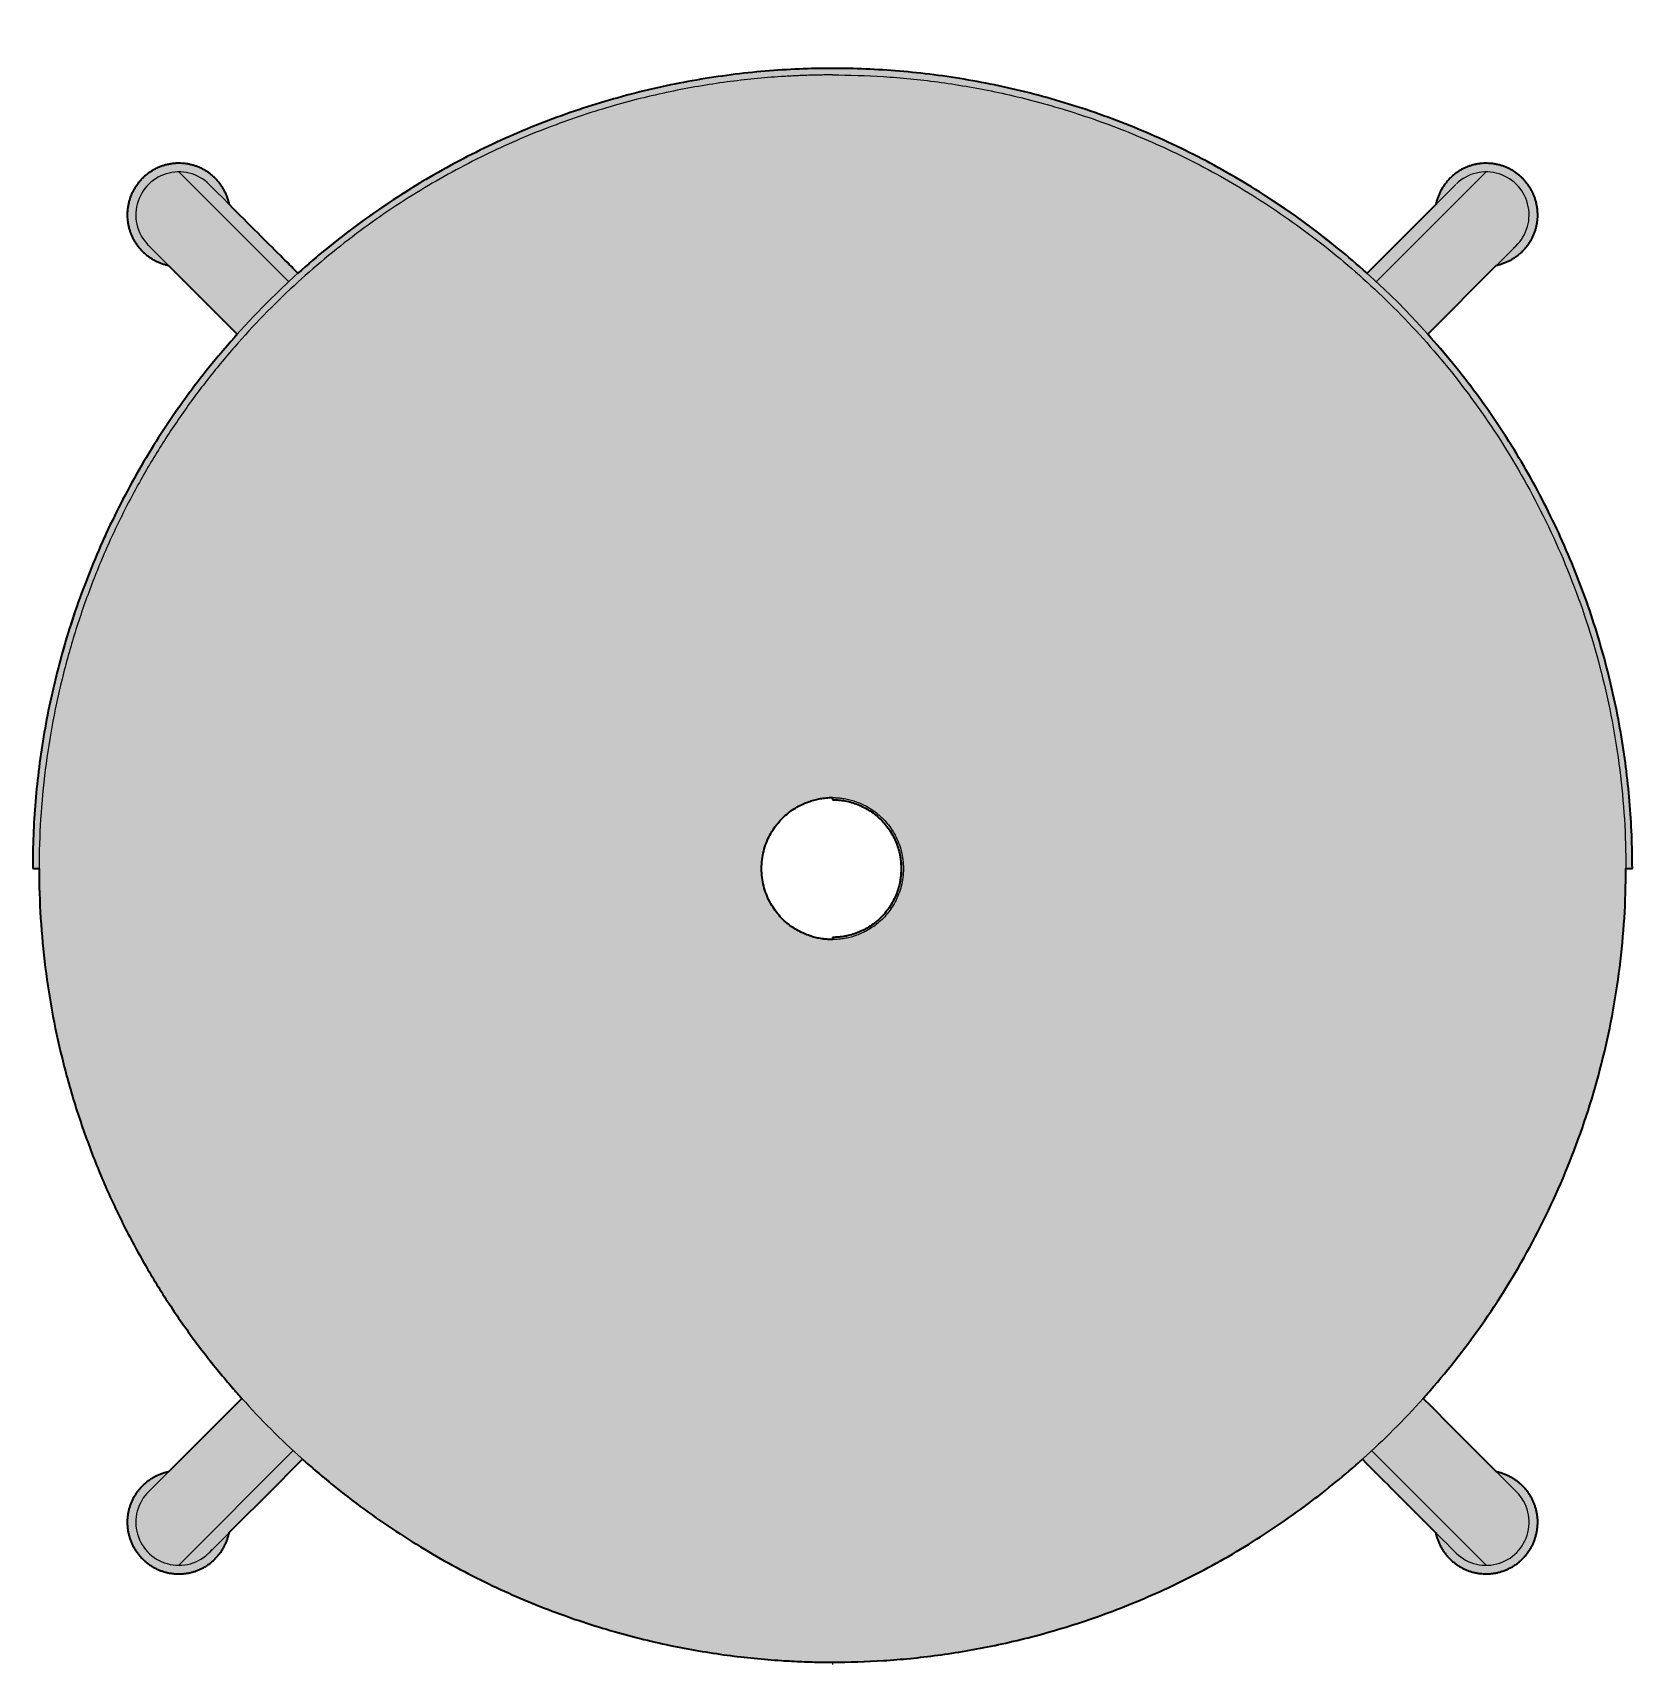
# Model space of a CAD drawing. Header units: millimetres. Extents: x 0 to 1323, y -648 to 444.
# Drawn here: x 103.2 to 475.2, y -647.6 to -268.2 of the extents above; entities that cross this region are included whole.
import ezdxf

# ---------------------------------------------------------------- set-up
doc = ezdxf.new("R2010")
doc.units = ezdxf.units.MM
doc.layers.add('Blocks', color=7, linetype='Continuous')
doc.layers.add('Blocks$Fill', color=7, linetype='Continuous', true_color=0xffffff)
doc.layers.add('Blocks$Inner', color=7, linetype='Continuous', lineweight=25, true_color=0x007f00)
doc.layers.add('Blocks$Outline', color=7, linetype='Continuous', lineweight=35, true_color=0xff3f3f)

# ---------------------------------------------------------------- blocks, each defined once
blk = doc.blocks.new('Circa Stool Top')
at = {"layer": 'Blocks$Fill'}
h = blk.add_hatch(color=256, dxfattribs=at)
h.paths.add_polyline_path([(-219.41, -185.91), (-213.55, -185.81), (-207.52, -185.52), (-201.3, -185.01), (-194.92, -184.27), (-191.66, -183.81), (-188.36, -183.27), (-185.02, -182.67), (-181.64, -182), (-178.22, -181.25), (-174.76, -180.42), (-171.27, -179.52), (-167.75, -178.53), (-164.19, -177.45), (-160.6, -176.28), (-156.98, -175.02), (-153.34, -173.67), (-149.67, -172.22), (-145.98, -170.67), (-142.28, -169.01), (-138.56, -167.25), (-134.83, -165.38), (-131.09, -163.39), (-127.34, -161.29), (-123.6, -159.08), (-119.86, -156.74), (-116.13, -154.29), (-112.41, -151.71), (-108.71, -149.01), (-105.54, -146.58), (-102.4, -144.06), (-99.28, -141.44), (-96.19, -138.73), (-79.17, -155.75), (-79.08, -156.13), (-78.98, -156.52), (-78.87, -156.9), (-78.74, -157.28), (-78.6, -157.65), (-78.45, -158.03), (-78.28, -158.4), (-78.1, -158.77), (-77.91, -159.13), (-77.71, -159.49), (-77.49, -159.84), (-77.26, -160.19), (-77.02, -160.52), (-76.76, -160.85), (-76.5, -161.17), (-76.22, -161.48), (-75.94, -161.79), (-75.64, -162.08), (-75.34, -162.36), (-75.03, -162.63), (-74.71, -162.88), (-74.38, -163.13), (-74.04, -163.36), (-73.7, -163.58), (-73.35, -163.79), (-73, -163.98), (-72.65, -164.17), (-72.29, -164.33), (-71.93, -164.49), (-71.56, -164.63), (-71.2, -164.76), (-70.83, -164.87), (-70.46, -164.98), (-70.08, -165.07), (-69.7, -165.15), (-69.32, -165.22), (-68.92, -165.28), (-68.53, -165.32), (-68.13, -165.35), (-67.73, -165.37), (-67.32, -165.37), (-66.92, -165.36), (-66.51, -165.34), (-66.1, -165.3), (-65.7, -165.25), (-65.29, -165.19), (-64.89, -165.11), (-64.49, -165.01), (-64.09, -164.91), (-63.7, -164.79), (-63.31, -164.65), (-62.93, -164.51), (-62.55, -164.35), (-62.18, -164.17), (-61.82, -163.99), (-61.46, -163.8), (-61.12, -163.59), (-60.78, -163.38), (-60.45, -163.15), (-60.13, -162.92), (-59.82, -162.67), (-59.52, -162.42), (-59.24, -162.16), (-58.96, -161.9), (-58.69, -161.62), (-58.43, -161.34), (-58.18, -161.04), (-57.93, -160.73), (-57.69, -160.42), (-57.46, -160.09), (-57.24, -159.75), (-57.04, -159.41), (-56.84, -159.06), (-56.65, -158.7), (-56.48, -158.33), (-56.32, -157.95), (-56.17, -157.57), (-56.03, -157.18), (-55.9, -156.79), (-55.79, -156.4), (-55.7, -156), (-55.61, -155.59), (-55.55, -155.19), (-55.49, -154.78), (-55.45, -154.38), (-55.42, -153.97), (-55.41, -153.56), (-55.41, -153.16), (-55.42, -152.76), (-55.45, -152.36), (-55.49, -151.96), (-55.54, -151.57), (-55.61, -151.18), (-55.69, -150.8), (-55.78, -150.42), (-55.88, -150.05), (-55.99, -149.68), (-56.11, -149.32), (-56.25, -148.95), (-56.4, -148.59), (-56.57, -148.23), (-56.75, -147.87), (-56.94, -147.52), (-57.15, -147.17), (-57.36, -146.83), (-57.6, -146.49), (-57.84, -146.16), (-58.1, -145.84), (-58.36, -145.52), (-58.64, -145.22), (-58.93, -144.92), (-59.23, -144.64), (-59.54, -144.36), (-59.86, -144.09), (-60.19, -143.84), (-60.53, -143.6), (-60.87, -143.36), (-61.23, -143.14), (-61.58, -142.94), (-61.95, -142.74), (-62.32, -142.56), (-62.69, -142.4), (-63.07, -142.24), (-63.44, -142.1), (-63.83, -141.97), (-64.21, -141.86), (-64.59, -141.75), (-64.98, -141.66), (-82.05, -124.59), (-80.4, -122.72), (-77.11, -118.85), (-73.9, -114.84), (-70.77, -110.71), (-67.74, -106.46), (-64.79, -102.08), (-61.96, -97.58), (-59.23, -92.96), (-56.61, -88.23), (-54.12, -83.39), (-51.76, -78.44), (-49.53, -73.39), (-47.44, -68.24), (-45.49, -63.01), (-43.7, -57.69), (-42.06, -52.29), (-40.58, -46.82), (-39.27, -41.29), (-38.12, -35.7), (-37.15, -30.06), (-36.34, -24.38), (-35.72, -18.66), (-35.27, -12.93), (-35, -7.17), (-34.91, -1.35), (-33.4, -1.35), (-33.44, 2.51), (-33.56, 6.4), (-33.77, 10.32), (-34.06, 14.26), (-34.44, 18.22), (-34.9, 22.21), (-35.46, 26.22), (-36.11, 30.24), (-36.85, 34.28), (-37.69, 38.32), (-38.62, 42.37), (-39.65, 46.43), (-40.78, 50.48), (-42, 54.53), (-43.33, 58.58), (-44.75, 62.62), (-46.28, 66.64), (-47.91, 70.64), (-49.64, 74.63), (-51.47, 78.59), (-53.39, 82.52), (-55.42, 86.42), (-57.55, 90.28), (-59.78, 94.11), (-62.1, 97.89), (-64.52, 101.62), (-67.04, 105.31), (-69.65, 108.94), (-72.34, 112.51), (-75.13, 116.03), (-78.01, 119.47), (-80.97, 122.86), (-64.97, 138.86), (-64.59, 138.95), (-64.2, 139.05), (-63.82, 139.17), (-63.44, 139.3), (-63.06, 139.44), (-62.68, 139.59), (-62.31, 139.76), (-61.94, 139.94), (-61.58, 140.14), (-61.22, 140.34), (-60.87, 140.56), (-60.53, 140.79), (-60.19, 141.04), (-59.86, 141.29), (-59.54, 141.55), (-59.23, 141.83), (-58.93, 142.12), (-58.64, 142.41), (-58.36, 142.72), (-58.1, 143.03), (-57.84, 143.35), (-57.6, 143.68), (-57.37, 144.02), (-57.15, 144.36), (-56.94, 144.71), (-56.75, 145.06), (-56.57, 145.41), (-56.41, 145.77), (-56.26, 146.13), (-56.12, 146.5), (-55.99, 146.86), (-55.88, 147.23), (-55.78, 147.6), (-55.69, 147.98), (-55.61, 148.36), (-55.55, 148.74), (-55.49, 149.13), (-55.45, 149.53), (-55.42, 149.93), (-55.41, 150.33), (-55.41, 150.73), (-55.42, 151.14), (-55.45, 151.54), (-55.49, 151.95), (-55.54, 152.35), (-55.61, 152.76), (-55.69, 153.16), (-55.79, 153.56), (-55.9, 153.95), (-56.02, 154.34), (-56.15, 154.73), (-56.3, 155.11), (-56.46, 155.48), (-56.63, 155.85), (-56.82, 156.21), (-57.01, 156.56), (-57.22, 156.91), (-57.44, 157.24), (-57.66, 157.57), (-57.9, 157.89), (-58.14, 158.19), (-58.4, 158.49), (-58.66, 158.77), (-58.92, 159.05), (-59.2, 159.32), (-59.48, 159.58), (-59.78, 159.83), (-60.09, 160.07), (-60.4, 160.31), (-60.73, 160.53), (-61.07, 160.75), (-61.41, 160.96), (-61.76, 161.15), (-62.12, 161.34), (-62.49, 161.51), (-62.86, 161.67), (-63.25, 161.82), (-63.63, 161.95), (-64.02, 162.08), (-64.42, 162.18), (-64.82, 162.28), (-65.22, 162.36), (-65.62, 162.43), (-66.03, 162.48), (-66.43, 162.52), (-66.84, 162.55), (-67.24, 162.56), (-67.64, 162.56), (-68.05, 162.55), (-68.44, 162.52), (-68.84, 162.48), (-69.23, 162.42), (-69.62, 162.36), (-70, 162.28), (-70.37, 162.19), (-70.74, 162.09), (-71.11, 161.98), (-71.47, 161.85), (-71.84, 161.71), (-72.2, 161.56), (-72.56, 161.4), (-72.91, 161.22), (-73.27, 161.02), (-73.61, 160.82), (-73.96, 160.6), (-74.29, 160.37), (-74.62, 160.13), (-74.94, 159.87), (-75.25, 159.6), (-75.56, 159.33), (-75.85, 159.04), (-76.14, 158.74), (-76.42, 158.43), (-76.68, 158.11), (-76.94, 157.78), (-77.18, 157.44), (-77.41, 157.1), (-77.63, 156.75), (-77.83, 156.39), (-78.03, 156.02), (-78.21, 155.66), (-78.38, 155.28), (-78.53, 154.91), (-78.67, 154.53), (-78.8, 154.15), (-78.92, 153.77), (-79.02, 153.38), (-79.11, 153), (-95.11, 137), (-98.49, 139.97), (-101.95, 142.85), (-105.46, 145.64), (-109.04, 148.34), (-112.67, 150.96), (-116.36, 153.47), (-120.1, 155.9), (-123.88, 158.22), (-127.71, 160.45), (-131.58, 162.58), (-135.48, 164.62), (-139.42, 166.55), (-143.38, 168.38), (-147.37, 170.11), (-151.38, 171.74), (-155.4, 173.27), (-159.44, 174.69), (-163.49, 176.02), (-167.55, 177.25), (-171.61, 178.38), (-175.67, 179.41), (-179.72, 180.34), (-183.77, 181.18), (-187.81, 181.92), (-191.84, 182.57), (-195.85, 183.13), (-199.84, 183.59), (-203.81, 183.97), (-207.76, 184.26), (-211.68, 184.46), (-215.57, 184.58), (-219.43, 184.62), (-223.29, 184.58), (-227.18, 184.46), (-231.1, 184.26), (-235.04, 183.96), (-239.01, 183.59), (-243, 183.12), (-247.01, 182.56), (-251.04, 181.91), (-255.07, 181.17), (-259.12, 180.33), (-263.17, 179.4), (-267.23, 178.37), (-271.29, 177.24), (-275.34, 176.01), (-279.39, 174.68), (-283.43, 173.26), (-287.45, 171.73), (-291.46, 170.1), (-295.45, 168.37), (-299.41, 166.54), (-303.34, 164.6), (-307.24, 162.57), (-311.11, 160.44), (-314.94, 158.21), (-318.72, 155.89), (-322.46, 153.46), (-326.14, 150.95), (-329.78, 148.33), (-333.35, 145.63), (-336.86, 142.84), (-340.31, 139.96), (-343.7, 136.99), (-359.65, 152.94), (-359.73, 153.32), (-359.83, 153.7), (-359.93, 154.08), (-360.06, 154.45), (-360.19, 154.83), (-360.34, 155.2), (-360.5, 155.57), (-360.68, 155.93), (-360.86, 156.29), (-361.06, 156.65), (-361.28, 157), (-361.5, 157.34), (-361.74, 157.67), (-361.99, 158), (-362.25, 158.32), (-362.53, 158.63), (-362.81, 158.93), (-363.1, 159.22), (-363.41, 159.5), (-363.72, 159.77), (-364.04, 160.03), (-364.36, 160.28), (-364.7, 160.51), (-365.04, 160.73), (-365.38, 160.94), (-365.74, 161.14), (-366.09, 161.32), (-366.45, 161.49), (-366.81, 161.65), (-367.18, 161.79), (-367.54, 161.92), (-367.91, 162.04), (-368.28, 162.15), (-368.66, 162.24), (-369.04, 162.33), (-369.43, 162.4), (-369.82, 162.46), (-370.22, 162.5), (-370.62, 162.54), (-371.02, 162.56), (-371.43, 162.56), (-371.84, 162.56), (-372.25, 162.53), (-372.66, 162.5), (-373.06, 162.45), (-373.47, 162.38), (-373.88, 162.31), (-374.28, 162.21), (-374.68, 162.11), (-375.07, 161.99), (-375.46, 161.86), (-375.85, 161.71), (-376.23, 161.55), (-376.6, 161.38), (-376.96, 161.2), (-377.32, 161), (-377.67, 160.8), (-378.01, 160.58), (-378.34, 160.36), (-378.66, 160.12), (-378.97, 159.88), (-379.27, 159.63), (-379.56, 159.37), (-379.84, 159.1), (-380.11, 158.83), (-380.37, 158.54), (-380.63, 158.24), (-380.88, 157.94), (-381.11, 157.62), (-381.34, 157.29), (-381.56, 156.95), (-381.77, 156.61), (-381.97, 156.25), (-382.16, 155.89), (-382.33, 155.52), (-382.5, 155.14), (-382.65, 154.76), (-382.79, 154.37), (-382.91, 153.98), (-383.02, 153.58), (-383.12, 153.18), (-383.2, 152.78), (-383.27, 152.37), (-383.33, 151.96), (-383.37, 151.55), (-383.39, 151.14), (-383.41, 150.74), (-383.4, 150.33), (-383.39, 149.93), (-383.36, 149.53), (-383.32, 149.13), (-383.27, 148.73), (-383.2, 148.34), (-383.12, 147.96), (-383.03, 147.58), (-382.93, 147.21), (-382.82, 146.84), (-382.69, 146.47), (-382.55, 146.11), (-382.4, 145.74), (-382.23, 145.38), (-382.05, 145.03), (-381.86, 144.67), (-381.65, 144.32), (-381.43, 143.98), (-381.2, 143.64), (-380.95, 143.31), (-380.7, 142.99), (-380.43, 142.67), (-380.15, 142.37), (-379.86, 142.07), (-379.56, 141.79), (-379.25, 141.51), (-378.92, 141.24), (-378.6, 140.99), (-378.26, 140.75), (-377.91, 140.52), (-377.56, 140.3), (-377.2, 140.09), (-376.84, 139.9), (-376.47, 139.72), (-376.1, 139.55), (-375.72, 139.4), (-375.35, 139.26), (-374.97, 139.14), (-374.58, 139.02), (-374.2, 138.92), (-373.82, 138.83), (-357.83, 122.85), (-360.8, 119.47), (-363.67, 116.02), (-366.46, 112.5), (-369.16, 108.93), (-371.77, 105.29), (-374.29, 101.61), (-376.71, 97.87), (-379.03, 94.09), (-381.26, 90.26), (-383.39, 86.4), (-385.42, 82.49), (-387.35, 78.56), (-389.18, 74.6), (-390.9, 70.61), (-392.53, 66.61), (-394.06, 62.58), (-395.48, 58.55), (-396.81, 54.5), (-398.04, 50.44), (-399.16, 46.39), (-400.19, 42.33), (-401.12, 38.28), (-401.96, 34.23), (-402.7, 30.19), (-403.35, 26.17), (-403.9, 22.16), (-404.37, 18.17), (-404.75, 14.21), (-405.04, 10.26), (-405.24, 6.34), (-405.36, 2.45), (-405.4, -1.41), (-403.91, -1.41), (-403.82, -7.17), (-403.55, -12.93), (-403.1, -18.66), (-402.47, -24.38), (-401.67, -30.05), (-400.69, -35.7), (-399.55, -41.28), (-398.23, -46.82), (-396.75, -52.28), (-395.11, -57.69), (-393.32, -62.99), (-391.37, -68.24), (-389.29, -73.37), (-387.06, -78.44), (-384.7, -83.37), (-382.2, -88.23), (-379.6, -92.94), (-376.86, -97.58), (-374.03, -102.06), (-371.08, -106.46), (-368.05, -110.7), (-364.91, -114.84), (-361.72, -118.83), (-358.41, -122.72), (-356.76, -124.59), (-373.83, -141.66), (-374.21, -141.75), (-374.6, -141.85), (-374.98, -141.96), (-375.36, -142.09), (-375.74, -142.23), (-376.11, -142.38), (-376.48, -142.55), (-376.85, -142.73), (-377.22, -142.92), (-377.57, -143.13), (-377.92, -143.35), (-378.27, -143.58), (-378.61, -143.82), (-378.93, -144.07), (-379.25, -144.34), (-379.56, -144.61), (-379.87, -144.9), (-380.16, -145.2), (-380.43, -145.5), (-380.7, -145.81), (-380.96, -146.14), (-381.2, -146.47), (-381.43, -146.8), (-381.65, -147.14), (-381.86, -147.49), (-382.05, -147.84), (-382.23, -148.2), (-382.4, -148.56), (-382.55, -148.92), (-382.69, -149.29), (-382.82, -149.65), (-382.93, -150.02), (-383.03, -150.39), (-383.12, -150.77), (-383.2, -151.15), (-383.27, -151.53), (-383.32, -151.93), (-383.36, -152.32), (-383.39, -152.72), (-383.4, -153.12), (-383.41, -153.53), (-383.39, -153.93), (-383.37, -154.34), (-383.33, -154.75), (-383.27, -155.15), (-383.21, -155.56), (-383.12, -155.96), (-383.03, -156.36), (-382.92, -156.76), (-382.8, -157.15), (-382.66, -157.53), (-382.51, -157.92), (-382.35, -158.29), (-382.18, -158.66), (-381.99, -159.02), (-381.8, -159.38), (-381.59, -159.72), (-381.37, -160.06), (-381.15, -160.38), (-380.91, -160.7), (-380.67, -161.01), (-380.41, -161.3), (-380.15, -161.59), (-379.88, -161.87), (-379.61, -162.13), (-379.32, -162.39), (-379.02, -162.65), (-378.72, -162.89), (-378.4, -163.13), (-378.07, -163.35), (-377.74, -163.57), (-377.39, -163.78), (-377.04, -163.97), (-376.67, -164.16), (-376.31, -164.33), (-375.93, -164.49), (-375.55, -164.64), (-375.16, -164.77), (-374.77, -164.89), (-374.37, -165), (-373.97, -165.1), (-373.57, -165.18), (-373.16, -165.24), (-372.76, -165.3), (-372.35, -165.34), (-371.95, -165.36), (-371.54, -165.37), (-371.14, -165.37), (-370.73, -165.35), (-370.33, -165.33), (-369.94, -165.28), (-369.55, -165.23), (-369.16, -165.16), (-368.78, -165.08), (-368.4, -164.99), (-368.03, -164.89), (-367.66, -164.77), (-367.3, -164.65), (-366.93, -164.51), (-366.57, -164.35), (-366.21, -164.19), (-365.86, -164.01), (-365.51, -163.81), (-365.16, -163.61), (-364.82, -163.39), (-364.48, -163.16), (-364.15, -162.91), (-363.83, -162.66), (-363.52, -162.39), (-363.21, -162.11), (-362.92, -161.82), (-362.63, -161.52), (-362.36, -161.21), (-362.09, -160.89), (-361.84, -160.56), (-361.6, -160.22), (-361.37, -159.88), (-361.15, -159.53), (-360.95, -159.17), (-360.75, -158.81), (-360.58, -158.44), (-360.41, -158.07), (-360.26, -157.7), (-360.12, -157.32), (-359.99, -156.94), (-359.88, -156.56), (-359.77, -156.18), (-359.69, -155.79), (-342.62, -138.73), (-339.58, -141.4), (-336.48, -144.01), (-333.32, -146.54), (-330.11, -149.01), (-326.48, -151.66), (-322.78, -154.22), (-319.03, -156.7), (-315.22, -159.08), (-311.55, -161.25), (-307.83, -163.34), (-304.07, -165.34), (-300.26, -167.25), (-296.61, -168.97), (-292.94, -170.62), (-289.22, -172.19), (-285.47, -173.67), (-281.91, -175), (-278.32, -176.25), (-274.71, -177.42), (-271.07, -178.53), (-267.62, -179.49), (-264.16, -180.4), (-260.67, -181.23), (-257.18, -182), (-253.87, -182.66), (-250.56, -183.26), (-247.23, -183.79), (-243.9, -184.27), (-237.61, -185.01), (-231.3, -185.52), (-226.54, -185.77), (-221.79, -185.89)], flags=0)
h.paths.add_polyline_path([(-219.41, -17.41), (-219.41, -17.41), (-219.41, -17.91), (-219.77, -17.9), (-220.14, -17.89), (-220.5, -17.87), (-220.87, -17.84), (-221.23, -17.8), (-221.6, -17.76), (-221.9, -17.72), (-222.21, -17.67), (-222.52, -17.61), (-222.82, -17.55), (-223.13, -17.48), (-223.43, -17.41), (-223.73, -17.33), (-224.03, -17.25), (-224.36, -17.14), (-224.69, -17.03), (-225.03, -16.92), (-225.35, -16.8), (-225.68, -16.67), (-226, -16.53), (-226.32, -16.39), (-226.64, -16.24), (-226.99, -16.06), (-227.33, -15.88), (-227.67, -15.68), (-228.01, -15.48), (-228.34, -15.28), (-228.67, -15.06), (-228.99, -14.84), (-229.31, -14.61), (-229.64, -14.35), (-229.97, -14.08), (-230.29, -13.81), (-230.61, -13.52), (-230.93, -13.22), (-231.24, -12.91), (-231.54, -12.58), (-231.84, -12.25), (-232.14, -11.9), (-232.43, -11.54), (-232.7, -11.18), (-232.97, -10.8), (-233.24, -10.4), (-233.49, -10), (-233.73, -9.59), (-233.97, -9.17), (-234.19, -8.73), (-234.4, -8.29), (-234.6, -7.84), (-234.79, -7.38), (-234.96, -6.91), (-235.12, -6.43), (-235.27, -5.95), (-235.4, -5.47), (-235.52, -4.97), (-235.62, -4.47), (-235.71, -3.97), (-235.78, -3.46), (-235.83, -2.95), (-235.87, -2.43), (-235.9, -1.92), (-235.91, -1.41), (-235.9, -0.89), (-235.87, -0.38), (-235.83, 0.14), (-235.78, 0.65), (-235.71, 1.16), (-235.62, 1.66), (-235.52, 2.16), (-235.4, 2.66), (-235.27, 3.14), (-235.12, 3.62), (-234.96, 4.1), (-234.79, 4.57), (-234.6, 5.03), (-234.4, 5.48), (-234.19, 5.92), (-233.97, 6.36), (-233.73, 6.78), (-233.49, 7.19), (-233.24, 7.59), (-232.97, 7.99), (-232.7, 8.37), (-232.43, 8.73), (-232.14, 9.09), (-231.84, 9.44), (-231.54, 9.77), (-231.24, 10.1), (-230.93, 10.41), (-230.61, 10.71), (-230.29, 11), (-229.97, 11.27), (-229.64, 11.54), (-229.31, 11.79), (-228.99, 12.03), (-228.67, 12.25), (-228.34, 12.47), (-228.01, 12.67), (-227.67, 12.87), (-227.33, 13.07), (-226.99, 13.25), (-226.64, 13.43), (-226.32, 13.58), (-226, 13.72), (-225.68, 13.86), (-225.35, 13.99), (-225.03, 14.11), (-224.7, 14.22), (-224.36, 14.33), (-224.03, 14.43), (-223.73, 14.52), (-223.43, 14.6), (-223.13, 14.67), (-222.82, 14.74), (-222.52, 14.8), (-222.21, 14.85), (-221.9, 14.9), (-221.6, 14.95), (-221.23, 14.99), (-220.87, 15.03), (-220.5, 15.06), (-220.14, 15.08), (-219.41, 15.09), (-219.41, 14.59), (-219.41, 14.59), (-219.05, 14.59), (-218.69, 14.58), (-218.33, 14.56), (-217.97, 14.53), (-217.6, 14.49), (-217.24, 14.45), (-216.87, 14.39), (-216.5, 14.33), (-216.12, 14.25), (-215.75, 14.17), (-215.38, 14.08), (-215, 13.98), (-214.63, 13.87), (-214.26, 13.74), (-213.89, 13.61), (-213.52, 13.47), (-213.15, 13.32), (-212.78, 13.16), (-212.42, 12.99), (-212.06, 12.81), (-211.7, 12.62), (-211.35, 12.42), (-211, 12.21), (-210.65, 11.99), (-210.31, 11.76), (-209.98, 11.52), (-209.65, 11.27), (-209.32, 11.02), (-209, 10.75), (-208.69, 10.48), (-208.39, 10.2), (-208.09, 9.91), (-207.8, 9.61), (-207.52, 9.31), (-207.25, 9), (-206.99, 8.68), (-206.73, 8.36), (-206.48, 8.03), (-206.24, 7.69), (-206.02, 7.35), (-205.8, 7), (-205.59, 6.65), (-205.39, 6.3), (-205.19, 5.94), (-205.01, 5.58), (-204.84, 5.22), (-204.68, 4.85), (-204.53, 4.48), (-204.39, 4.11), (-204.26, 3.74), (-204.14, 3.37), (-204.02, 3), (-203.92, 2.62), (-203.83, 2.25), (-203.75, 1.88), (-203.67, 1.51), (-203.61, 1.14), (-203.55, 0.77), (-203.51, 0.4), (-203.47, 0.03), (-203.44, -0.33), (-203.42, -0.69), (-203.41, -1.05), (-203.41, -1.41), (-203.41, -1.76), (-203.42, -2.12), (-203.44, -2.48), (-203.47, -2.84), (-203.51, -3.21), (-203.55, -3.58), (-203.61, -3.95), (-203.67, -4.32), (-203.75, -4.69), (-203.83, -5.06), (-203.92, -5.43), (-204.02, -5.81), (-204.14, -6.18), (-204.26, -6.55), (-204.39, -6.92), (-204.53, -7.29), (-204.68, -7.66), (-204.84, -8.03), (-205.01, -8.39), (-205.19, -8.75), (-205.39, -9.11), (-205.59, -9.47), (-205.8, -9.82), (-206.02, -10.16), (-206.24, -10.5), (-206.48, -10.84), (-206.73, -11.17), (-206.99, -11.49), (-207.25, -11.81), (-207.52, -12.12), (-207.8, -12.42), (-208.09, -12.72), (-208.39, -13.01), (-208.69, -13.29), (-209, -13.56), (-209.32, -13.83), (-209.65, -14.08), (-209.98, -14.33), (-210.31, -14.57), (-210.65, -14.8), (-211, -15.02), (-211.35, -15.23), (-211.7, -15.43), (-212.06, -15.62), (-212.42, -15.8), (-212.78, -15.97), (-213.15, -16.13), (-213.52, -16.28), (-213.89, -16.42), (-214.26, -16.55), (-214.63, -16.68), (-215, -16.79), (-215.38, -16.89), (-215.75, -16.98), (-216.12, -17.06), (-216.5, -17.14), (-216.87, -17.2), (-217.24, -17.26), (-217.6, -17.3), (-217.97, -17.34), (-218.33, -17.37), (-218.69, -17.39), (-219.05, -17.4)], flags=0)
at = {"layer": 'Blocks$Inner'}
for p, q in [((-345.86, 135.02), (-371.41, 160.56)), ((-67.41, 160.56), (-92.95, 135.02)), ((-81.06, 122.77), (-60.36, 143.47))]:
    blk.add_line(p, q, dxfattribs=at)
for points in [[(-74.45, 157.66), (-89.81, 142.3), (-94.25, 137.86), (-95.23, 136.88)], [(-378.45, 143.47), (-363.11, 128.13), (-358.67, 123.68), (-357.71, 122.73)], [(-403.91, -1.41), (-405.4, -1.41)], [(-33.4, -1.35), (-34.91, -1.35)], [(-356.76, -124.59), (-378.45, -146.28)], [(-60.36, -146.28), (-75.7, -130.94), (-80.14, -126.49), (-82.05, -124.59)], [(-371.41, -163.37), (-344.83, -136.72)], [(-364.36, -160.47), (-349, -145.11), (-344.56, -140.67), (-342.62, -138.73)], [(-94.02, -136.76), (-67.41, -163.37)]]:
    blk.add_lwpolyline(points, dxfattribs=at)
for centre, radius, start, end in [((-219.4, -1.38), 186, 0.0089, 180.0089), ((-371.41, 150.56), 10, 41.0236, 227.4787), ((-67.41, 150.56), 10, 309.751, 133.7812), ((-219.41, -1.41), 16, 270, 90), ((-371.41, -153.37), 10, 133.8768, 320.4858), ((-67.41, -153.37), 10, 222.0111, 48.6137)]:
    blk.add_arc(centre, radius, start, end, dxfattribs=at)
for points, knots in [([(-219.41, 183.09), (-219.85, 183.09), (-220.73, 183.09), (-222.05, 183.08), (-223.37, 183.05), (-224.69, 183.02), (-226.02, 182.98), (-227.34, 182.93), (-228.66, 182.86), (-229.98, 182.79), (-232.96, 182.61), (-237.61, 182.23), (-244.04, 181.48), (-250.56, 180.49), (-257.32, 179.2), (-264.17, 177.63), (-273.67, 175.06), (-285.84, 170.96), (-300.64, 164.53), (-315.63, 156.34), (-330.54, 146.26), (-345.07, 134.15), (-356.45, 122.43), (-365.03, 112.04), (-371.2, 103.65), (-376.98, 94.77), (-382.32, 85.42), (-387.18, 75.63), (-391.49, 65.43), (-395.23, 54.88), (-398.35, 44.01), (-400.81, 32.89), (-402.59, 21.57), (-403.67, 10.11), (-404.03, -1.41), (-403.67, -12.93), (-402.59, -24.38), (-400.81, -35.7), (-398.35, -46.82), (-395.23, -57.69), (-391.49, -68.24), (-387.18, -78.44), (-382.32, -88.23), (-376.98, -97.58), (-371.2, -106.46), (-365.03, -114.85), (-356.45, -125.24), (-345.07, -136.96), (-330.54, -149.07), (-315.63, -159.15), (-300.64, -167.34), (-285.84, -173.77), (-273.67, -177.87), (-264.17, -180.44), (-257.32, -182.01), (-250.56, -183.3), (-244.04, -184.29), (-237.61, -185.04), (-232.61, -185.45), (-228.92, -185.66), (-226.54, -185.77), (-224.17, -185.85), (-221.79, -185.9), (-220.2, -185.9), (-219.41, -185.91)], [0, 0, 0, 0, 0.002282, 0.004564, 0.006845, 0.009126, 0.011407, 0.013688, 0.01597, 0.018251, 0.020533, 0.03146, 0.042387, 0.054011, 0.065636, 0.077992, 0.09035, 0.116586, 0.144396, 0.17381, 0.204834, 0.237445, 0.271584, 0.289204, 0.307166, 0.325449, 0.344033, 0.362891, 0.381997, 0.401321, 0.420829, 0.440488, 0.460261, 0.480111, 0.5, 0.519889, 0.539739, 0.559512, 0.579171, 0.59868, 0.618003, 0.637109, 0.655968, 0.674551, 0.692835, 0.710796, 0.728416, 0.762555, 0.795166, 0.826191, 0.855605, 0.883414, 0.90965, 0.922007, 0.934365, 0.945989, 0.957613, 0.96854, 0.979467, 0.983574, 0.98768, 0.991786, 0.995893, 1, 1, 1, 1]), ([(-219.41, 183.09), (-215.56, 183.09), (-211.6, 182.97), (-203.43, 182.45), (-199.23, 182.04), (-190.6, 180.88), (-186.17, 180.14), (-177.11, 178.24), (-172.47, 177.09), (-163.02, 174.34), (-158.21, 172.73), (-148.47, 168.99), (-143.53, 166.86), (-133.59, 162.02), (-128.59, 159.3), (-118.61, 153.24), (-113.63, 149.88), (-103.79, 142.5), (-98.93, 138.48), (-89.45, 129.72), (-84.83, 124.99), (-75.97, 114.83), (-71.72, 109.41), (-63.75, 97.89), (-60.02, 91.8), (-53.21, 79.03), (-50.13, 72.35), (-44.75, 58.51), (-42.45, 51.35), (-38.72, 36.67), (-37.3, 29.17), (-35.39, 13.97), (-34.91, 6.28), (-34.91, -9.09), (-35.39, -16.78), (-37.3, -31.98), (-38.72, -39.48), (-42.45, -54.16), (-44.75, -61.32), (-50.13, -75.16), (-53.21, -81.84), (-60.02, -94.61), (-63.75, -100.7), (-71.72, -112.22), (-75.97, -117.64), (-84.83, -127.8), (-89.45, -132.53), (-98.93, -141.29), (-103.79, -145.32), (-113.63, -152.7), (-118.61, -156.05), (-128.59, -162.11), (-133.59, -164.83), (-143.53, -169.67), (-148.47, -171.8), (-158.21, -175.54), (-163.02, -177.15), (-172.47, -179.9), (-177.11, -181.05), (-186.17, -182.95), (-190.6, -183.69), (-199.23, -184.85), (-203.43, -185.26), (-211.6, -185.79), (-215.56, -185.91), (-219.41, -185.91)], [0, 0, 0, 0, 0.03125, 0.03125, 0.0625, 0.0625, 0.09375, 0.09375, 0.125, 0.125, 0.15625, 0.15625, 0.1875, 0.1875, 0.21875, 0.21875, 0.25, 0.25, 0.28125, 0.28125, 0.3125, 0.3125, 0.34375, 0.34375, 0.375, 0.375, 0.40625, 0.40625, 0.4375, 0.4375, 0.46875, 0.46875, 0.5, 0.5, 0.53125, 0.53125, 0.5625, 0.5625, 0.59375, 0.59375, 0.625, 0.625, 0.65625, 0.65625, 0.6875, 0.6875, 0.71875, 0.71875, 0.75, 0.75, 0.78125, 0.78125, 0.8125, 0.8125, 0.84375, 0.84375, 0.875, 0.875, 0.90625, 0.90625, 0.9375, 0.9375, 0.96875, 0.96875, 1, 1, 1, 1]), ([(-343.59, 136.89), (-344.99, 138.28), (-348.11, 141.4), (-355.06, 148.36), (-360.57, 153.87), (-364.36, 157.66)], [0, 0, 0, 0, 0.202732, 0.452301, 1, 1, 1, 1]), ([(-219.41, -17.91), (-219.53, -17.9), (-219.77, -17.9), (-220.14, -17.89), (-220.5, -17.87), (-220.87, -17.84), (-221.23, -17.81), (-221.89, -17.72), (-222.83, -17.56), (-224.08, -17.25), (-225.36, -16.81), (-227.17, -16.02), (-228.96, -14.94), (-230.65, -13.53), (-231.88, -12.26), (-233.01, -10.8), (-234.01, -9.17), (-234.83, -7.38), (-235.44, -5.47), (-235.82, -3.46), (-235.95, -1.41), (-235.82, 0.65), (-235.44, 2.66), (-234.83, 4.57), (-234.01, 6.36), (-233.01, 7.99), (-231.88, 9.45), (-230.65, 10.72), (-228.96, 12.13), (-227.17, 13.21), (-225.36, 14), (-224.08, 14.44), (-222.83, 14.75), (-221.77, 14.94), (-220.87, 15.03), (-220.14, 15.09), (-219.65, 15.09), (-219.41, 15.09)], [0, 0, 0, 0, 0.007071, 0.014137, 0.021199, 0.028261, 0.035328, 0.042402, 0.066383, 0.090374, 0.117402, 0.14444, 0.204832, 0.237455, 0.271606, 0.307186, 0.344051, 0.382012, 0.42084, 0.460267, 0.500001, 0.539735, 0.579163, 0.61799, 0.655952, 0.692817, 0.728396, 0.762548, 0.795171, 0.855563, 0.882591, 0.909628, 0.933609, 0.9576, 0.971736, 0.98586, 1, 1, 1, 1]), ([(-219.41, 15.09), (-219.28, 15.09), (-219.04, 15.09), (-218.67, 15.08), (-218.31, 15.06), (-217.94, 15.03), (-217.58, 14.99), (-216.93, 14.91), (-215.99, 14.75), (-214.73, 14.44), (-213.45, 14), (-211.64, 13.21), (-209.86, 12.13), (-208.17, 10.72), (-206.93, 9.45), (-205.8, 7.99), (-204.81, 6.36), (-203.98, 4.57), (-203.37, 2.66), (-202.99, 0.65), (-202.86, -1.41), (-202.99, -3.46), (-203.37, -5.47), (-203.98, -7.38), (-204.81, -9.17), (-205.8, -10.8), (-206.93, -12.26), (-208.17, -13.53), (-209.86, -14.94), (-211.64, -16.02), (-213.45, -16.81), (-214.73, -17.25), (-215.99, -17.56), (-217.05, -17.75), (-217.94, -17.85), (-218.67, -17.9), (-219.16, -17.9), (-219.41, -17.91)], [0, 0, 0, 0, 0.0070715, 0.0141365, 0.0211986, 0.0282613, 0.035328, 0.0424022, 0.0663833, 0.0903744, 0.1174021, 0.1444396, 0.2048316, 0.2374547, 0.2716061, 0.3071861, 0.3440509, 0.3820123, 0.4208399, 0.4602672, 0.5000013, 0.5397354, 0.5791627, 0.6179902, 0.6559517, 0.6928165, 0.7283965, 0.7625479, 0.7951709, 0.855563, 0.8825907, 0.9096282, 0.9336094, 0.9576004, 0.9717361, 0.98586, 1, 1, 1, 1]), ([(-219.41, 14.59), (-219.41, 14.59), (-219.41, 14.61), (-219.41, 14.65), (-219.41, 14.69), (-219.41, 14.79), (-219.41, 14.85), (-219.41, 14.97), (-219.41, 15.04), (-219.41, 15.09)], [0, 0, 0, 0, 0.25, 0.25, 0.5, 0.5, 0.75, 0.75, 1, 1, 1, 1]), ([(-219.41, -17.41), (-219.41, -17.41), (-219.41, -17.42), (-219.41, -17.46), (-219.41, -17.5), (-219.41, -17.6), (-219.41, -17.66), (-219.41, -17.78), (-219.41, -17.85), (-219.41, -17.91)], [0, 0, 0, 0, 0.25, 0.25, 0.5, 0.5, 0.75, 0.75, 1, 1, 1, 1]), ([(-96.19, -138.73), (-93.84, -141.08), (-90.72, -144.21), (-83.75, -151.17), (-78.24, -156.68), (-74.45, -160.47)], [0, 0, 0, 0, 0.203636, 0.452922, 1, 1, 1, 1]), ([(-219.41, -185.91), (-219.41, -185.96), (-219.41, -186.03), (-219.41, -186.15), (-219.41, -186.21), (-219.41, -186.31), (-219.41, -186.35), (-219.41, -186.39), (-219.41, -186.41), (-219.41, -186.41)], [0, 0, 0, 0, 0.25, 0.25, 0.5, 0.5, 0.75, 0.75, 1, 1, 1, 1])]:
    blk.add_open_spline(points, degree=3, knots=knots, dxfattribs=at)
for points, weights, knots in [([(-359.65, 152.94), (-361.07, 159.96), (-367.91, 162.04), (-374.75, 164.13), (-379.84, 159.1), (-384.93, 154.08), (-382.93, 147.21), (-380.93, 140.34), (-373.82, 138.83)], [1, 0.859042866492, 1, 0.859042866492, 1, 0.859042866492, 1, 0.859042866492, 1], [0, 0, 0, 12.897584, 12.897584, 25.795169, 25.795169, 38.692753, 38.692753, 51.590338, 51.590338, 51.590338]), ([(-64.97, 138.86), (-57.85, 140.42), (-55.88, 147.23), (-53.91, 154.04), (-58.92, 159.05), (-63.93, 164.06), (-70.74, 162.09), (-77.55, 160.12), (-79.11, 153)], [1, 0.861044025474, 1, 0.861044025474, 1, 0.861044025474, 1, 0.861044025474, 1], [0, 0, 0, 12.803452, 12.803452, 25.606905, 25.606905, 38.410357, 38.410357, 51.21381, 51.21381, 51.21381]), ([(-373.83, -141.66), (-380.94, -143.19), (-382.93, -150.02), (-384.92, -156.84), (-379.88, -161.87), (-374.85, -166.89), (-368.03, -164.89), (-361.21, -162.89), (-359.69, -155.79)], [1, 0.860357727335, 1, 0.860357727335, 1, 0.860357727335, 1, 0.860357727335, 1], [0, 0, 0, 12.835805, 12.835805, 25.67161, 25.67161, 38.507416, 38.507416, 51.343221, 51.343221, 51.343221]), ([(-79.17, -155.75), (-77.65, -162.85), (-70.83, -164.87), (-64.01, -166.9), (-58.96, -161.9), (-53.91, -156.89), (-55.88, -150.05), (-57.85, -143.22), (-64.98, -141.66)], [1, 0.860194627037, 1, 0.860194627037, 1, 0.860194627037, 1, 0.860194627037, 1], [0, 0, 0, 12.843483, 12.843483, 25.686966, 25.686966, 38.530449, 38.530449, 51.373932, 51.373932, 51.373932])]:
    blk.add_rational_spline(points, weights, degree=2, knots=knots, dxfattribs=at)
at = {"layer": 'Blocks$Outline'}
for points in [[(-79.11, 153), (-89.81, 142.3), (-94.25, 137.86), (-95.11, 137)], [(-373.82, 138.83), (-363.11, 128.13), (-358.67, 123.68), (-357.83, 122.85)], [(-80.97, 122.86), (-64.97, 138.86)], [(-405.4, -1.41), (-403.91, -1.41)], [(-34.91, -1.35), (-33.4, -1.35)], [(-356.76, -124.59), (-373.83, -141.66)], [(-64.98, -141.66), (-75.7, -130.94), (-80.14, -126.49), (-82.05, -124.59)], [(-359.69, -155.79), (-349, -145.11), (-344.56, -140.67), (-342.62, -138.73)]]:
    blk.add_lwpolyline(points, dxfattribs=at)
for points, weights, knots in [([(-95.11, 137), (-148.14, 184.63), (-219.43, 184.62), (-290.69, 184.61), (-343.7, 136.99)], [0.854162816716, 0.863000527166, 1, 0.863046405002, 0.854168750163], [155.507809, 155.507809, 155.507809, 292.16812, 292.16812, 428.782667, 428.782667, 428.782667]), ([(-359.65, 152.94), (-361.07, 159.96), (-367.91, 162.04), (-374.75, 164.13), (-379.84, 159.1), (-384.93, 154.08), (-382.93, 147.21), (-380.93, 140.34), (-373.82, 138.83)], [1, 0.859042866492, 1, 0.859042866492, 1, 0.859042866492, 1, 0.859042866492, 1], [0, 0, 0, 12.897584, 12.897584, 25.795169, 25.795169, 38.692753, 38.692753, 51.590338, 51.590338, 51.590338]), ([(-64.97, 138.86), (-57.85, 140.42), (-55.88, 147.23), (-53.91, 154.04), (-58.92, 159.05), (-63.93, 164.06), (-70.74, 162.09), (-77.55, 160.12), (-79.11, 153)], [1, 0.861044025474, 1, 0.861044025474, 1, 0.861044025474, 1, 0.861044025474, 1], [0, 0, 0, 12.803452, 12.803452, 25.606905, 25.606905, 38.410357, 38.410357, 51.21381, 51.21381, 51.21381]), ([(-219.41, 14.59), (-203.41, 14.59), (-203.41, -1.41), (-203.41, -17.41), (-219.41, -17.41)], [1, 0.707106781187, 1, 0.707106781187, 1], [-50.265482, -50.265482, -50.265482, -25.132741, -25.132741, 0, 0, 0]), ([(-373.83, -141.66), (-380.94, -143.19), (-382.93, -150.02), (-384.92, -156.84), (-379.88, -161.87), (-374.85, -166.89), (-368.03, -164.89), (-361.21, -162.89), (-359.69, -155.79)], [1, 0.860357727335, 1, 0.860357727335, 1, 0.860357727335, 1, 0.860357727335, 1], [0, 0, 0, 12.835805, 12.835805, 25.67161, 25.67161, 38.507416, 38.507416, 51.343221, 51.343221, 51.343221]), ([(-79.17, -155.75), (-77.65, -162.85), (-70.83, -164.87), (-64.01, -166.9), (-58.96, -161.9), (-53.91, -156.89), (-55.88, -150.05), (-57.85, -143.22), (-64.98, -141.66)], [1, 0.860194627037, 1, 0.860194627037, 1, 0.860194627037, 1, 0.860194627037, 1], [0, 0, 0, 12.843483, 12.843483, 25.686966, 25.686966, 38.530449, 38.530449, 51.373932, 51.373932, 51.373932])]:
    blk.add_rational_spline(points, weights, degree=2, knots=knots, dxfattribs=at)
for points, knots in [([(-343.7, 136.99), (-345.06, 138.36), (-348.14, 141.44), (-353.48, 146.78), (-357.43, 150.73), (-359.65, 152.94)], [0.0052851, 0.0052851, 0.0052851, 0.0052851, 0.202732, 0.4523014, 0.7728243, 0.7728243, 0.7728243, 0.7728243]), ([(-219.41, -17.91), (-219.53, -17.9), (-219.77, -17.9), (-220.14, -17.89), (-220.5, -17.87), (-220.87, -17.84), (-221.23, -17.81), (-221.89, -17.72), (-222.83, -17.56), (-224.08, -17.25), (-225.36, -16.81), (-227.17, -16.02), (-228.96, -14.94), (-230.65, -13.53), (-231.88, -12.26), (-233.01, -10.8), (-234.01, -9.17), (-234.83, -7.38), (-235.44, -5.47), (-235.82, -3.46), (-235.95, -1.41), (-235.82, 0.65), (-235.44, 2.66), (-234.83, 4.57), (-234.01, 6.36), (-233.01, 7.99), (-231.88, 9.45), (-230.65, 10.72), (-228.96, 12.13), (-227.17, 13.21), (-225.36, 14), (-224.08, 14.44), (-222.83, 14.75), (-221.77, 14.94), (-220.87, 15.03), (-220.14, 15.09), (-219.65, 15.09), (-219.41, 15.09)], [0, 0, 0, 0, 0.007071, 0.014137, 0.021199, 0.028261, 0.035328, 0.042402, 0.066383, 0.090374, 0.117402, 0.14444, 0.204832, 0.237455, 0.271606, 0.307186, 0.344051, 0.382012, 0.42084, 0.460267, 0.500001, 0.539735, 0.579163, 0.61799, 0.655952, 0.692817, 0.728396, 0.762548, 0.795171, 0.855563, 0.882591, 0.909628, 0.933609, 0.9576, 0.971736, 0.98586, 1, 1, 1, 1]), ([(-219.41, 15.09), (-219.41, 15.04), (-219.41, 14.97), (-219.41, 14.85), (-219.41, 14.79), (-219.41, 14.69), (-219.41, 14.65), (-219.41, 14.61), (-219.41, 14.59), (-219.41, 14.59)], [-1, -1, -1, -1, -0.75, -0.75, -0.5, -0.5, -0.25, -0.25, 0, 0, 0, 0]), ([(-403.91, -1.41), (-403.91, -5.25), (-403.67, -12.93), (-402.59, -24.38), (-400.81, -35.7), (-398.35, -46.82), (-395.23, -57.69), (-391.49, -68.24), (-387.18, -78.44), (-382.32, -88.23), (-376.98, -97.58), (-371.2, -106.46), (-365.03, -114.85), (-360.12, -120.8), (-357.32, -123.97), (-356.76, -124.59)], [0.5, 0.5, 0.5, 0.5, 0.519889, 0.5397392, 0.5595124, 0.5791712, 0.5986795, 0.6180029, 0.637109, 0.6559676, 0.6745511, 0.6928346, 0.7107959, 0.7284156, 0.732715, 0.732715, 0.732715, 0.732715]), ([(-82.05, -124.59), (-81.5, -123.97), (-80.95, -123.35), (-75.97, -117.64), (-71.72, -112.22), (-63.75, -100.7), (-60.02, -94.61), (-53.21, -81.84), (-50.13, -75.16), (-44.75, -61.32), (-42.45, -54.16), (-38.72, -39.48), (-37.3, -31.98), (-35.39, -16.78), (-34.91, -9.09), (-34.91, -1.39), (-34.91, -1.37), (-34.91, -1.35)], [-0.6913617, -0.6913617, -0.6913617, -0.6913617, -0.6875, -0.6875, -0.65625, -0.65625, -0.625, -0.625, -0.59375, -0.59375, -0.5625, -0.5625, -0.53125, -0.53125, -0.5, -0.5, -0.4999217, -0.4999217, -0.4999217, -0.4999217]), ([(-219.41, -17.41), (-219.41, -17.41), (-219.41, -17.42), (-219.41, -17.46), (-219.41, -17.5), (-219.41, -17.6), (-219.41, -17.66), (-219.41, -17.78), (-219.41, -17.85), (-219.41, -17.91)], [0, 0, 0, 0, 0.25, 0.25, 0.5, 0.5, 0.75, 0.75, 1, 1, 1, 1]), ([(-342.62, -138.73), (-338.6, -142.34), (-329.79, -149.57), (-315.63, -159.15), (-300.64, -167.34), (-285.84, -173.77), (-273.67, -177.87), (-264.17, -180.44), (-257.32, -182.01), (-250.56, -183.3), (-244.04, -184.29), (-237.61, -185.04), (-232.61, -185.45), (-228.92, -185.66), (-226.54, -185.77), (-224.17, -185.85), (-221.79, -185.9), (-220.2, -185.9), (-219.41, -185.91)], [0.767227, 0.767227, 0.767227, 0.767227, 0.7951661, 0.8261906, 0.8556045, 0.8834144, 0.9096501, 0.9220069, 0.9343646, 0.9459886, 0.9576135, 0.9685396, 0.9794667, 0.9835739, 0.9876802, 0.9917861, 0.9958925, 1, 1, 1, 1]), ([(-219.41, -185.91), (-215.56, -185.91), (-211.6, -185.79), (-203.43, -185.26), (-199.23, -184.85), (-190.6, -183.69), (-186.17, -182.95), (-177.11, -181.05), (-172.47, -179.9), (-163.02, -177.15), (-158.21, -175.54), (-148.47, -171.8), (-143.53, -169.67), (-133.59, -164.83), (-128.59, -162.11), (-118.61, -156.05), (-113.63, -152.7), (-104.48, -145.83), (-100.29, -142.41), (-96.19, -138.73)], [-1, -1, -1, -1, -0.96875, -0.96875, -0.9375, -0.9375, -0.90625, -0.90625, -0.875, -0.875, -0.84375, -0.84375, -0.8125, -0.8125, -0.78125, -0.78125, -0.75, -0.75, -0.7231374, -0.7231374, -0.7231374, -0.7231374]), ([(-96.19, -138.73), (-93.84, -141.08), (-90.72, -144.21), (-85.33, -149.59), (-81.39, -153.54), (-79.17, -155.75)], [0, 0, 0, 0, 0.203636, 0.4529224, 0.7729633, 0.7729633, 0.7729633, 0.7729633])]:
    blk.add_open_spline(points, degree=3, knots=knots, dxfattribs=at)
for points, weights in [([(-357.83, 122.85), (-405.41, 69.83), (-405.4, -1.41)], [0.854173420337, 0.86308235978, 1]), ([(-33.4, -1.35), (-33.41, 69.86), (-80.97, 122.86)], [1, 0.863128202666, 0.854179400486])]:
    blk.add_rational_spline(points, weights, degree=2, dxfattribs=at)

msp = doc.modelspace()

# ---------------------------------------------------------------- block references
at = {"layer": 'Blocks'}
msp.add_blockref('Circa Stool Top', (508.57, -461.17), dxfattribs=at)

doc.saveas('drawing.dxf')
